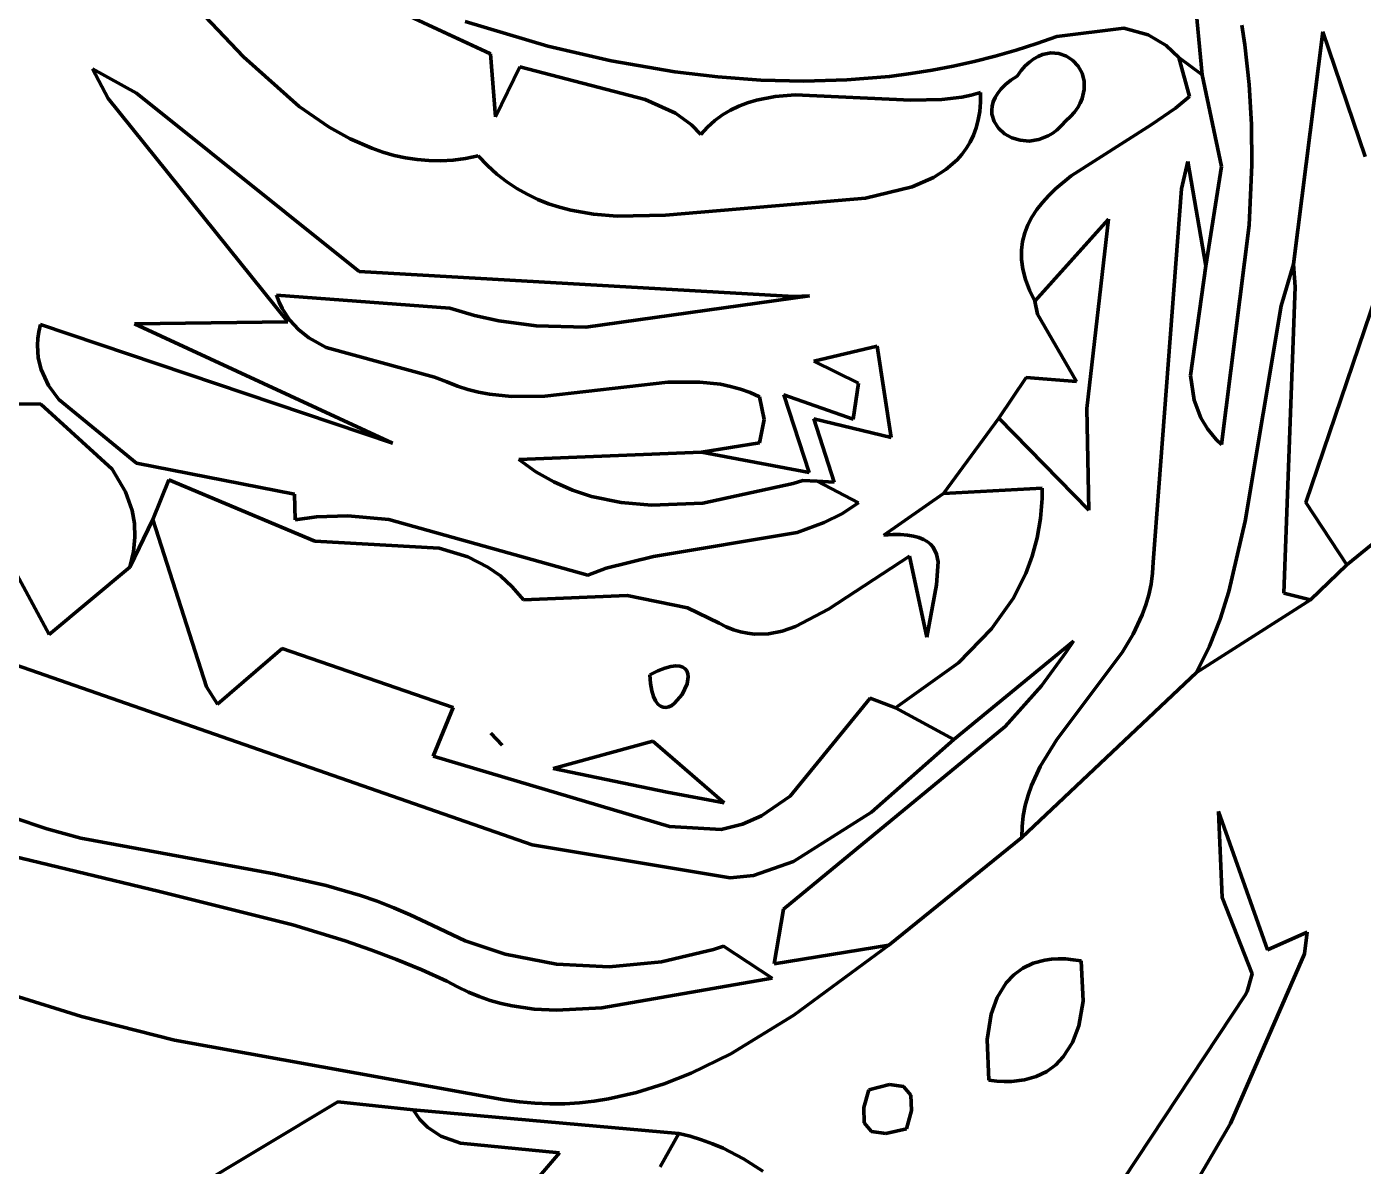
# Model space of a CAD drawing. Header units: millimetres. Extents: x 0 to 8.3, y 0 to 12.4.
# Drawn here: x 4.748 to 5.414, y 6.768 to 7.336 of the extents above; entities that cross this region are included whole.
import ezdxf

# ---------------------------------------------------------------- set-up
doc = ezdxf.new("R2010")
doc.units = ezdxf.units.MM
for name, color, linetype, lineweight in [('color#131313ff', 7, 'CONTINUOUS', 100), ('color#7c7c7cff', 7, 'CONTINUOUS', 100), ('color#c5c5c5ff', 7, 'CONTINUOUS', 100), ('color#ffffffff', 7, 'CONTINUOUS', 100)]:
    doc.layers.add(name, color=color, linetype=linetype, lineweight=lineweight)

msp = doc.modelspace()

# ---------------------------------------------------------------- linework, layer by layer
at = {"layer": 'color#131313ff'}
for p, q in [((4.97895, 7.32278), (4.87769, 7.36997)), ((4.82697, 7.35164), (4.85577, 7.32118)), ((4.96627, 7.33885), (5.00753, 7.32663)), ((5.26146, 7.33144), (5.29492, 7.33556)), ((5.29492, 7.33556), (5.30708, 7.33224)), ((5.24114, 7.32455), (5.25146, 7.32795)), ((5.25146, 7.32795), (5.26146, 7.33144)), ((5.30708, 7.33224), (5.3161, 7.32684)), ((4.85577, 7.32118), (4.8835, 7.29654)), ((4.98139, 7.29135), (4.97895, 7.32278)), ((5.00753, 7.32663), (5.03908, 7.31931)), ((5.22031, 7.31885), (5.23075, 7.32152)), ((5.23075, 7.32152), (5.24114, 7.32455)), ((5.25214, 7.32147), (5.24998, 7.32024)), ((5.2543, 7.32236), (5.25214, 7.32147)), ((5.25853, 7.3232), (5.2543, 7.32236)), ((5.26256, 7.32291), (5.25853, 7.3232)), ((5.26626, 7.32162), (5.26256, 7.32291)), ((5.26949, 7.31946), (5.26626, 7.32162)), ((5.3161, 7.32684), (5.32231, 7.32094)), ((5.32231, 7.32094), (5.32762, 7.30139)), ((4.78043, 7.31523), (4.78832, 7.3005)), ((4.80245, 7.30318), (4.78043, 7.31523)), ((4.99361, 7.31634), (4.98139, 7.29135)), ((5.05619, 7.30005), (4.99361, 7.31634)), ((5.03908, 7.31931), (5.07099, 7.3138)), ((5.18868, 7.31286), (5.19927, 7.31452)), ((5.19927, 7.31452), (5.20981, 7.31652)), ((5.20981, 7.31652), (5.22031, 7.31885)), ((5.24364, 7.31438), (5.24163, 7.31164)), ((5.24571, 7.31671), (5.24364, 7.31438)), ((5.24783, 7.31866), (5.24571, 7.31671)), ((5.24998, 7.32024), (5.24783, 7.31866)), ((5.27213, 7.31657), (5.26949, 7.31946)), ((5.27404, 7.31309), (5.27213, 7.31657)), ((5.07099, 7.3138), (5.09239, 7.31125)), ((5.09239, 7.31125), (5.11384, 7.30968)), ((5.11384, 7.30968), (5.1353, 7.30916)), ((5.1353, 7.30916), (5.15672, 7.30975)), ((5.15672, 7.30975), (5.17806, 7.31151)), ((5.17806, 7.31151), (5.18868, 7.31286)), ((5.23593, 7.30742), (5.23377, 7.30527)), ((5.23854, 7.30955), (5.23593, 7.30742)), ((5.24163, 7.31164), (5.23854, 7.30955)), ((5.27511, 7.30915), (5.27404, 7.31309)), ((5.27519, 7.30488), (5.27511, 7.30915)), ((4.9134, 7.21414), (4.80245, 7.30318)), ((5.12103, 7.30146), (5.11165, 7.29966)), ((5.13088, 7.30228), (5.12103, 7.30146)), ((5.18872, 7.29959), (5.13088, 7.30228)), ((5.21402, 7.30111), (5.20415, 7.2999)), ((5.21879, 7.3021), (5.21402, 7.30111)), ((5.22343, 7.30339), (5.21879, 7.3021)), ((5.2234, 7.29858), (5.22343, 7.30339)), ((5.23072, 7.30095), (5.22979, 7.29881)), ((5.23204, 7.30311), (5.23072, 7.30095)), ((5.23377, 7.30527), (5.23204, 7.30311)), ((5.27417, 7.30043), (5.27519, 7.30488)), ((5.32762, 7.30139), (5.32069, 7.29564)), ((4.78832, 7.3005), (4.87788, 7.18903)), ((4.8835, 7.29654), (4.89849, 7.28618)), ((5.0712, 7.2932), (5.05619, 7.30005)), ((5.09866, 7.29466), (5.09467, 7.29226)), ((5.10283, 7.29667), (5.09866, 7.29466)), ((5.10716, 7.29833), (5.10283, 7.29667)), ((5.11165, 7.29966), (5.10716, 7.29833)), ((5.20415, 7.2999), (5.18872, 7.29959)), ((5.22228, 7.28983), (5.22301, 7.29406)), ((5.22301, 7.29406), (5.2234, 7.29858)), ((5.22922, 7.29671), (5.22901, 7.29466)), ((5.22901, 7.29466), (5.22911, 7.29267)), ((5.22979, 7.29881), (5.22922, 7.29671)), ((5.27027, 7.29369), (5.27191, 7.29592)), ((5.27191, 7.29592), (5.2732, 7.29817)), ((5.2732, 7.29817), (5.27417, 7.30043)), ((5.32069, 7.29564), (5.30853, 7.28733)), ((5.07916, 7.28732), (5.0712, 7.2932)), ((5.09088, 7.28945), (5.08729, 7.2862)), ((5.09467, 7.29226), (5.09088, 7.28945)), ((5.22123, 7.28587), (5.22228, 7.28983)), ((5.22911, 7.29267), (5.2302, 7.28895)), ((5.2302, 7.28895), (5.23233, 7.28566)), ((5.26387, 7.28694), (5.26592, 7.28937)), ((5.26592, 7.28937), (5.26828, 7.2915)), ((5.26828, 7.2915), (5.27027, 7.29369)), ((4.89849, 7.28618), (4.90891, 7.28037)), ((5.08391, 7.28248), (5.07916, 7.28732)), ((5.08729, 7.2862), (5.08391, 7.28248)), ((5.21821, 7.27874), (5.21987, 7.28218)), ((5.21987, 7.28218), (5.22123, 7.28587)), ((5.23233, 7.28566), (5.23532, 7.28293)), ((5.23532, 7.28293), (5.239, 7.28088)), ((5.239, 7.28088), (5.2432, 7.27962)), ((5.25246, 7.27995), (5.25717, 7.28178)), ((5.25717, 7.28178), (5.25948, 7.28316)), ((5.25948, 7.28316), (5.26172, 7.28488)), ((5.26172, 7.28488), (5.26387, 7.28694)), ((5.30853, 7.28733), (5.26855, 7.26183)), ((4.90891, 7.28037), (4.91969, 7.27563)), ((4.91969, 7.27563), (4.92522, 7.27371)), ((5.2141, 7.27259), (5.21629, 7.27555)), ((5.21629, 7.27555), (5.21821, 7.27874)), ((5.2432, 7.27962), (5.24774, 7.27927)), ((5.24774, 7.27927), (5.25246, 7.27995)), ((4.92522, 7.27371), (4.93083, 7.27212)), ((4.93083, 7.27212), (4.93654, 7.27087)), ((4.93654, 7.27087), (4.94235, 7.26999)), ((4.94235, 7.26999), (4.94824, 7.2695)), ((4.94824, 7.2695), (4.95424, 7.26942)), ((4.95424, 7.26942), (4.96033, 7.26976)), ((4.96033, 7.26976), (4.96651, 7.27056)), ((4.96651, 7.27056), (4.9728, 7.27182)), ((4.9728, 7.27182), (4.97739, 7.26704)), ((5.20617, 7.26506), (5.21168, 7.26987)), ((5.21168, 7.26987), (5.2141, 7.27259)), ((4.97739, 7.26704), (4.98214, 7.26276)), ((4.98214, 7.26276), (4.98704, 7.25896)), ((5.18939, 7.25634), (5.19991, 7.26104)), ((5.19991, 7.26104), (5.20617, 7.26506)), ((5.26855, 7.26183), (5.26087, 7.25547)), ((4.98704, 7.25896), (4.99207, 7.25561)), ((4.99207, 7.25561), (4.99722, 7.25268)), ((5.16598, 7.25078), (5.18939, 7.25634)), ((5.26087, 7.25547), (5.25741, 7.25214)), ((4.99722, 7.25268), (5.0025, 7.25016)), ((5.0025, 7.25016), (5.00789, 7.24802)), ((5.00789, 7.24802), (5.01338, 7.24624)), ((5.06619, 7.24223), (5.13876, 7.24842)), ((5.13876, 7.24842), (5.16598, 7.25078)), ((5.25426, 7.24868), (5.25146, 7.24509)), ((5.25741, 7.25214), (5.25426, 7.24868)), ((5.01338, 7.24624), (5.01897, 7.24479)), ((5.01897, 7.24479), (5.0304, 7.24278)), ((5.0304, 7.24278), (5.04212, 7.24182)), ((5.04212, 7.24182), (5.06619, 7.24223)), ((5.24903, 7.24135), (5.24703, 7.23746)), ((5.25146, 7.24509), (5.24903, 7.24135)), ((5.24703, 7.23746), (5.24548, 7.23341)), ((5.24442, 7.22917), (5.24389, 7.22475)), ((5.24548, 7.23341), (5.24442, 7.22917)), ((5.24389, 7.22475), (5.24393, 7.22013)), ((5.13033, 7.20176), (4.9134, 7.21414)), ((5.24393, 7.22013), (5.24458, 7.2153)), ((5.24458, 7.2153), (5.24586, 7.21025)), ((5.24586, 7.21025), (5.24783, 7.20496)), ((4.87352, 7.19888), (4.87219, 7.20235)), ((4.87219, 7.20235), (4.95874, 7.19593)), ((5.02652, 7.18636), (5.13811, 7.20201)), ((5.13811, 7.20201), (5.13033, 7.20176)), ((5.24783, 7.20496), (5.2505, 7.19943)), ((4.87508, 7.19567), (4.87352, 7.19888)), ((4.8788, 7.18998), (4.87508, 7.19567)), ((4.95874, 7.19593), (4.97092, 7.19226)), ((5.2505, 7.19943), (5.2518, 7.19295)), ((4.7545, 7.18777), (4.7537, 7.18417)), ((4.93, 7.12857), (4.7545, 7.18777)), ((4.87788, 7.18903), (4.80144, 7.18813)), ((4.80144, 7.18813), (4.93, 7.12857)), ((4.88326, 7.18519), (4.8788, 7.18998)), ((4.97092, 7.19226), (4.98318, 7.18955)), ((4.98318, 7.18955), (5.00168, 7.18709)), ((5.2518, 7.19295), (5.27126, 7.15933)), ((4.75321, 7.18071), (4.753, 7.17738)), ((4.7537, 7.18417), (4.75321, 7.18071)), ((4.88836, 7.18117), (4.88326, 7.18519)), ((4.897, 7.17637), (4.88836, 7.18117)), ((5.00168, 7.18709), (5.02652, 7.18636)), ((4.753, 7.17738), (4.7534, 7.17112)), ((4.95099, 7.16145), (4.897, 7.17637)), ((5.17186, 7.17699), (5.14023, 7.16945)), ((5.17885, 7.13143), (5.17186, 7.17699)), ((4.7534, 7.17112), (4.75478, 7.16532)), ((5.14023, 7.16945), (5.16255, 7.15843)), ((5.40617, 7.06786), (5.52881, 7.16802)), ((4.75478, 7.16532), (4.75845, 7.15741)), ((4.95721, 7.15916), (4.95099, 7.16145)), ((5.24623, 7.16125), (5.23255, 7.14112)), ((5.27126, 7.15933), (5.24623, 7.16125)), ((4.75845, 7.15741), (4.76369, 7.15028)), ((4.96242, 7.15705), (4.95721, 7.15916)), ((4.9677, 7.15533), (4.96242, 7.15705)), ((4.97304, 7.15399), (4.9677, 7.15533)), ((5.06745, 7.15898), (5.00611, 7.15202)), ((5.08343, 7.15908), (5.06745, 7.15898)), ((5.09372, 7.15794), (5.08343, 7.15908)), ((5.09874, 7.15691), (5.09372, 7.15794)), ((5.10367, 7.15554), (5.09874, 7.15691)), ((5.1085, 7.1538), (5.10367, 7.15554)), ((5.16255, 7.15843), (5.15988, 7.1405)), ((4.75472, 7.148), (4.70554, 7.1486)), ((4.79031, 7.11556), (4.75472, 7.148)), ((4.76369, 7.15028), (4.80242, 7.11867)), ((4.97845, 7.15298), (4.97304, 7.15399)), ((4.9894, 7.15187), (4.97845, 7.15298)), ((5.00611, 7.15202), (4.9894, 7.15187)), ((5.11323, 7.15165), (5.1085, 7.1538)), ((5.11554, 7.14034), (5.11323, 7.15165)), ((5.15988, 7.1405), (5.12523, 7.15275)), ((5.12523, 7.15275), (5.13796, 7.11401)), ((5.15033, 7.10914), (5.14032, 7.14072)), ((5.14032, 7.14072), (5.17885, 7.13143)), ((5.23255, 7.14112), (5.20498, 7.10352)), ((5.11313, 7.12881), (5.11554, 7.14034)), ((5.08414, 7.12413), (5.11313, 7.12881)), ((5.13796, 7.11401), (5.08414, 7.12413)), ((4.79695, 7.10429), (4.79031, 7.11556)), ((4.80242, 7.11867), (4.88121, 7.10319)), ((4.81847, 7.11035), (4.81057, 7.09051)), ((4.89136, 7.07977), (4.81847, 7.11035)), ((5.16261, 7.09881), (5.14191, 7.10955)), ((5.14191, 7.10955), (5.15033, 7.10914)), ((4.80016, 7.09507), (4.79695, 7.10429)), ((4.88121, 7.10319), (4.88147, 7.09041)), ((5.20498, 7.10352), (5.17526, 7.08268)), ((4.80131, 7.08852), (4.80016, 7.09507)), ((5.15418, 7.09338), (5.16261, 7.09881)), ((4.81057, 7.09051), (4.79908, 7.06671)), ((4.80156, 7.08163), (4.80131, 7.08852)), ((4.88147, 7.09041), (4.8921, 7.09182)), ((4.8921, 7.09182), (4.90777, 7.09236)), ((4.90777, 7.09236), (4.92826, 7.09058)), ((4.92826, 7.09058), (5.02746, 7.06269)), ((5.13194, 7.08395), (5.14547, 7.08897)), ((5.14547, 7.08897), (5.15418, 7.09338)), ((4.80085, 7.07436), (4.80156, 7.08163)), ((5.06025, 7.07201), (5.13194, 7.08395)), ((5.17526, 7.08268), (5.1796, 7.08296)), ((5.1796, 7.08296), (5.18349, 7.08297)), ((5.18349, 7.08297), (5.18694, 7.08273)), ((5.18694, 7.08273), (5.18997, 7.08225)), ((5.18997, 7.08225), (5.19262, 7.08154)), ((5.19262, 7.08154), (5.19489, 7.08061)), ((4.79908, 7.06671), (4.80085, 7.07436)), ((4.95333, 7.07619), (4.89136, 7.07977)), ((4.96759, 7.07188), (4.95333, 7.07619)), ((5.19489, 7.08061), (5.19682, 7.07949)), ((5.19682, 7.07949), (5.19842, 7.07818)), ((5.19842, 7.07818), (5.19972, 7.0767)), ((5.19972, 7.0767), (5.2015, 7.07328)), ((4.97761, 7.06679), (4.96759, 7.07188)), ((5.03663, 7.06618), (5.06025, 7.07201)), ((5.18803, 7.07223), (5.14759, 7.04577)), ((5.19664, 7.03176), (5.18803, 7.07223)), ((5.2015, 7.07328), (5.20234, 7.06933)), ((5.20234, 7.06933), (5.20151, 7.05785)), ((5.38803, 7.05042), (5.40617, 7.06786)), ((4.9839, 7.06233), (4.97761, 7.06679)), ((4.98984, 7.0569), (4.9839, 7.06233)), ((5.02746, 7.06269), (5.03663, 7.06618)), ((4.99538, 7.05041), (4.98984, 7.0569)), ((5.20151, 7.05785), (5.19664, 7.03176)), ((5.04711, 7.05267), (4.99538, 7.05041)), ((5.07717, 7.04651), (5.04711, 7.05267)), ((5.33122, 7.01412), (5.38803, 7.05042)), ((5.09301, 7.03888), (5.07717, 7.04651)), ((5.14759, 7.04577), (5.13118, 7.03711)), ((5.09661, 7.03702), (5.09301, 7.03888)), ((5.10018, 7.03555), (5.09661, 7.03702)), ((5.10372, 7.03447), (5.10018, 7.03555)), ((5.10724, 7.03375), (5.10372, 7.03447)), ((5.12446, 7.03486), (5.11764, 7.03356)), ((5.13118, 7.03711), (5.12446, 7.03486)), ((5.11073, 7.03338), (5.10724, 7.03375)), ((5.11764, 7.03356), (5.11073, 7.03338)), ((5.24396, 6.93191), (5.33122, 7.01412)), ((5.01022, 6.96637), (5.05996, 6.98002)), ((5.05996, 6.98002), (5.09558, 6.94922)), ((5.06712, 6.95455), (5.01022, 6.96637)), ((5.09558, 6.94922), (5.06712, 6.95455)), ((4.74091, 6.94184), (4.7576, 6.93618)), ((5.36663, 6.87591), (5.34209, 6.94485)), ((5.34209, 6.94485), (5.34402, 6.90195)), ((4.7576, 6.93618), (4.77464, 6.93155)), ((4.81383, 6.90503), (4.72068, 6.92744)), ((4.77464, 6.93155), (4.87103, 6.91379)), ((5.17768, 6.87823), (5.24396, 6.93191)), ((4.87103, 6.91379), (4.89704, 6.90791)), ((4.89704, 6.90791), (4.91407, 6.90296)), ((4.88031, 6.88842), (4.81383, 6.90503)), ((4.91407, 6.90296), (4.92246, 6.90009)), ((5.34402, 6.90195), (5.35893, 6.86394)), ((4.92246, 6.90009), (4.93076, 6.89691)), ((4.93076, 6.89691), (4.93895, 6.89339)), ((4.90643, 6.8804), (4.88031, 6.88842)), ((4.93895, 6.89339), (4.94702, 6.88951)), ((4.94702, 6.88951), (4.96627, 6.88036)), ((5.38638, 6.88463), (5.36663, 6.87591)), ((5.38509, 6.87387), (5.38638, 6.88463)), ((4.91932, 6.87594), (4.90643, 6.8804)), ((4.9321, 6.87114), (4.91932, 6.87594)), ((4.96627, 6.88036), (4.98624, 6.87366)), ((5.06427, 6.86998), (5.09014, 6.87613)), ((5.09014, 6.87613), (5.09524, 6.87779)), ((5.09524, 6.87779), (5.11947, 6.86175)), ((5.13029, 6.84331), (5.17768, 6.87823)), ((4.94473, 6.86595), (4.9321, 6.87114)), ((4.98624, 6.87366), (5.01194, 6.8687)), ((5.01194, 6.8687), (5.03808, 6.86749)), ((5.03808, 6.86749), (5.06427, 6.86998)), ((5.24961, 6.86919), (5.24444, 6.8667)), ((5.25551, 6.87079), (5.24961, 6.86919)), ((5.25874, 6.87123), (5.25551, 6.87079)), ((5.26217, 6.87142), (5.25874, 6.87123)), ((5.26579, 6.87134), (5.26217, 6.87142)), ((5.26961, 6.87098), (5.26579, 6.87134)), ((5.27363, 6.87034), (5.26961, 6.87098)), ((5.27456, 6.85026), (5.27363, 6.87034)), ((5.34805, 6.78935), (5.38509, 6.87387)), ((4.95721, 6.86034), (4.94473, 6.86595)), ((5.11947, 6.86175), (5.03448, 6.847)), ((5.23997, 6.8634), (5.23619, 6.85938)), ((5.24444, 6.8667), (5.23997, 6.8634)), ((5.35893, 6.86394), (5.35636, 6.85508)), ((4.96255, 6.85736), (4.95721, 6.86034)), ((4.96793, 6.85477), (4.96255, 6.85736)), ((4.97334, 6.85255), (4.96793, 6.85477)), ((5.23619, 6.85938), (5.23175, 6.85216)), ((5.35636, 6.85508), (5.35542, 6.85331)), ((4.74091, 6.85327), (4.77498, 6.84258)), ((4.97878, 6.85068), (4.97334, 6.85255)), ((4.98425, 6.84914), (4.97878, 6.85068)), ((4.98974, 6.84791), (4.98425, 6.84914)), ((5.00081, 6.84631), (4.98974, 6.84791)), ((5.23175, 6.85216), (5.22871, 6.84377)), ((5.35542, 6.85331), (5.26018, 6.70939)), ((5.27241, 6.83795), (5.27456, 6.85026)), ((4.77498, 6.84258), (4.82126, 6.83085)), ((5.01197, 6.84572), (5.00081, 6.84631)), ((5.03448, 6.847), (5.01197, 6.84572)), ((5.09881, 6.82403), (5.13029, 6.84331)), ((5.22871, 6.84377), (5.22669, 6.83124)), ((5.26926, 6.82971), (5.27241, 6.83795)), ((4.82126, 6.83085), (4.98582, 6.8011)), ((5.22669, 6.83124), (5.22762, 6.81092)), ((5.26472, 6.82259), (5.26926, 6.82971)), ((5.07913, 6.81441), (5.09881, 6.82403)), ((5.2609, 6.8186), (5.26472, 6.82259)), ((5.06565, 6.80908), (5.07913, 6.81441)), ((5.25125, 6.81275), (5.25641, 6.81529)), ((5.25641, 6.81529), (5.2609, 6.8186)), ((5.05187, 6.80475), (5.06565, 6.80908)), ((5.17804, 6.80865), (5.16765, 6.80608)), ((5.18504, 6.80778), (5.17804, 6.80865)), ((5.18867, 6.80348), (5.18504, 6.80778)), ((5.22762, 6.81092), (5.23155, 6.81044)), ((5.23155, 6.81044), (5.23528, 6.81021)), ((5.23528, 6.81021), (5.23884, 6.81025)), ((5.23884, 6.81025), (5.2454, 6.81104)), ((5.2454, 6.81104), (5.25125, 6.81275)), ((4.98582, 6.8011), (4.99351, 6.80002)), ((5.03062, 6.80041), (5.03778, 6.80155)), ((5.03778, 6.80155), (5.05187, 6.80475)), ((5.16765, 6.80608), (5.16522, 6.79718)), ((5.18893, 6.79575), (5.18867, 6.80348)), ((4.90284, 6.80004), (4.82696, 6.75448)), ((4.94044, 6.79608), (4.90284, 6.80004)), ((5.07286, 6.7843), (4.94044, 6.79608)), ((4.99351, 6.80002), (5.00111, 6.79934)), ((5.00111, 6.79934), (5.00861, 6.79906)), ((5.00861, 6.79906), (5.01603, 6.79915)), ((5.01603, 6.79915), (5.02337, 6.79961)), ((5.02337, 6.79961), (5.03062, 6.80041)), ((5.16522, 6.79718), (5.16544, 6.78955)), ((5.18656, 6.78667), (5.18893, 6.79575)), ((5.16544, 6.78955), (5.16906, 6.78526)), ((5.30027, 6.70776), (5.34805, 6.78935)), ((5.07865, 6.78291), (5.07286, 6.7843)), ((5.08426, 6.78121), (5.07865, 6.78291)), ((5.08971, 6.77921), (5.08426, 6.78121)), ((5.16906, 6.78526), (5.17611, 6.7843)), ((5.17611, 6.7843), (5.18656, 6.78667)), ((5.09501, 6.77694), (5.08971, 6.77921)), ((5.10518, 6.77164), (5.09501, 6.77694)), ((5.11486, 6.76545), (5.10518, 6.77164))]:
    msp.add_line(p, q, dxfattribs=at)
at = {"layer": 'color#7c7c7cff'}
for p, q in [((5.32231, 7.32094), (5.33392, 7.31225)), ((5.32762, 7.30139), (5.32231, 7.32094)), ((5.33392, 7.31225), (5.34357, 7.26652)), ((5.32069, 7.29564), (5.32762, 7.30139)), ((5.30853, 7.28733), (5.32069, 7.29564)), ((5.26855, 7.26183), (5.30853, 7.28733)), ((5.32677, 7.269), (5.32362, 7.25543)), ((5.33587, 7.21705), (5.32677, 7.269)), ((5.26087, 7.25547), (5.26855, 7.26183)), ((5.34357, 7.26652), (5.33587, 7.21705)), ((5.25741, 7.25214), (5.26087, 7.25547)), ((5.32362, 7.25543), (5.30958, 7.06929)), ((5.25146, 7.24509), (5.25426, 7.24868)), ((5.25426, 7.24868), (5.25741, 7.25214)), ((5.24703, 7.23746), (5.24903, 7.24135)), ((5.24903, 7.24135), (5.25146, 7.24509)), ((5.24548, 7.23341), (5.24703, 7.23746)), ((5.28727, 7.24021), (5.2505, 7.19943)), ((5.27651, 7.14594), (5.28727, 7.24021)), ((5.24389, 7.22475), (5.24442, 7.22917)), ((5.24442, 7.22917), (5.24548, 7.23341)), ((5.24393, 7.22013), (5.24389, 7.22475)), ((5.24458, 7.2153), (5.24393, 7.22013)), ((5.24586, 7.21025), (5.24458, 7.2153)), ((5.37345, 7.19703), (5.37959, 7.21792)), ((5.37959, 7.21792), (5.38037, 7.20657)), ((5.24783, 7.20496), (5.24586, 7.21025)), ((5.2505, 7.19943), (5.24783, 7.20496)), ((5.38037, 7.20657), (5.37473, 7.05369)), ((5.35543, 7.08975), (5.37345, 7.19703)), ((5.20498, 7.10352), (5.23255, 7.14112)), ((5.23255, 7.14112), (5.27751, 7.09517)), ((5.27751, 7.09517), (5.27651, 7.14594)), ((5.25409, 7.10613), (5.20498, 7.10352)), ((5.25337, 7.09099), (5.25409, 7.10098)), ((5.25409, 7.10098), (5.25409, 7.10613)), ((5.25174, 7.08142), (5.25337, 7.09099)), ((5.34735, 7.05462), (5.35543, 7.08975)), ((5.24925, 7.07226), (5.25174, 7.08142)), ((5.24596, 7.06351), (5.24925, 7.07226)), ((5.30958, 7.06929), (5.30928, 7.06369)), ((5.23963, 7.05112), (5.24596, 7.06351)), ((5.30928, 7.06369), (5.30855, 7.05826)), ((5.30855, 7.05826), (5.30743, 7.053)), ((5.34292, 7.04087), (5.34735, 7.05462)), ((5.22891, 7.03594), (5.23963, 7.05112)), ((5.30593, 7.0479), (5.30411, 7.04293)), ((5.30743, 7.053), (5.30593, 7.0479)), ((5.38803, 7.05042), (5.33122, 7.01412)), ((5.37473, 7.05369), (5.38803, 7.05042)), ((5.30411, 7.04293), (5.29958, 7.03336)), ((5.33759, 7.02736), (5.34292, 7.04087)), ((5.21244, 7.01905), (5.22891, 7.03594)), ((5.26983, 7.02988), (5.21015, 6.98078)), ((5.26603, 7.02412), (5.26983, 7.02988)), ((5.29958, 7.03336), (5.29411, 7.0242)), ((5.33122, 7.01412), (5.33759, 7.02736)), ((5.25378, 7.00762), (5.26603, 7.02412)), ((5.29411, 7.0242), (5.26155, 6.9808)), ((5.18105, 6.99657), (5.21244, 7.01905)), ((5.23575, 6.98721), (5.25378, 7.00762)), ((5.21015, 6.98078), (5.18105, 6.99657)), ((4.97914, 6.98402), (4.98478, 6.97803)), ((4.98478, 6.97803), (4.97914, 6.98402)), ((5.12508, 6.89617), (5.23575, 6.98721)), ((5.26155, 6.9808), (5.25323, 6.9673)), ((5.25323, 6.9673), (5.24887, 6.95785)), ((5.24887, 6.95785), (5.24713, 6.95295)), ((5.24575, 6.94792), (5.24473, 6.94275)), ((5.24713, 6.95295), (5.24575, 6.94792)), ((5.24473, 6.94275), (5.24412, 6.93741)), ((5.24412, 6.93741), (5.24396, 6.93191)), ((5.24396, 6.93191), (5.17768, 6.87823)), ((5.12049, 6.86889), (5.12508, 6.89617)), ((5.17768, 6.87823), (5.12049, 6.86889))]:
    msp.add_line(p, q, dxfattribs=at)
at = {"layer": 'color#c5c5c5ff'}
for p, q in [((5.33392, 7.31225), (5.32721, 7.38596)), ((5.35374, 7.33697), (5.35528, 7.32718)), ((5.37959, 7.21792), (5.39424, 7.33366)), ((5.39424, 7.33366), (5.41537, 7.2716)), ((5.35528, 7.32718), (5.35746, 7.30743)), ((5.34357, 7.26652), (5.33392, 7.31225)), ((5.35746, 7.30743), (5.35855, 7.2875)), ((5.35855, 7.2875), (5.35868, 7.26745)), ((5.35868, 7.26745), (5.35735, 7.23725)), ((5.33587, 7.21705), (5.34357, 7.26652)), ((5.35735, 7.23725), (5.3436, 7.1279)), ((5.42957, 7.2281), (5.38563, 7.09896)), ((5.32814, 7.16238), (5.33587, 7.21705)), ((5.38037, 7.20657), (5.37959, 7.21792)), ((5.37473, 7.05369), (5.38037, 7.20657)), ((5.14023, 7.16945), (5.17186, 7.17699)), ((5.17186, 7.17699), (5.17885, 7.13143)), ((5.16255, 7.15843), (5.14023, 7.16945)), ((5.32994, 7.15005), (5.32814, 7.16238)), ((5.15988, 7.1405), (5.16255, 7.15843)), ((5.13796, 7.11401), (5.12523, 7.15275)), ((5.12523, 7.15275), (5.15988, 7.1405)), ((5.33326, 7.14128), (5.32994, 7.15005)), ((5.17885, 7.13143), (5.14032, 7.14072)), ((5.14032, 7.14072), (5.15033, 7.10914)), ((5.33661, 7.13573), (5.33326, 7.14128)), ((5.34099, 7.13044), (5.33661, 7.13573)), ((5.3436, 7.1279), (5.34099, 7.13044)), ((4.99308, 7.12048), (5.08414, 7.12413)), ((5.08414, 7.12413), (5.13796, 7.11401)), ((5.00161, 7.11433), (4.99308, 7.12048)), ((5.01053, 7.10925), (5.00161, 7.11433)), ((5.01979, 7.10517), (5.01053, 7.10925)), ((5.12992, 7.10842), (5.08482, 7.09869)), ((5.1347, 7.10992), (5.12992, 7.10842)), ((5.14191, 7.10955), (5.1347, 7.10992)), ((5.15033, 7.10914), (5.14191, 7.10955)), ((5.02933, 7.10203), (5.01979, 7.10517)), ((5.04409, 7.09893), (5.02933, 7.10203)), ((4.7227, 7.10001), (4.75885, 7.03317)), ((5.05922, 7.09759), (5.04409, 7.09893)), ((5.08482, 7.09869), (5.05922, 7.09759)), ((5.38563, 7.09896), (5.40617, 7.06786)), ((4.79908, 7.06671), (4.81057, 7.09051)), ((4.81057, 7.09051), (4.83727, 7.00706)), ((5.40617, 7.06786), (5.38803, 7.05042)), ((4.75885, 7.03317), (4.79908, 7.06671)), ((5.38803, 7.05042), (5.37473, 7.05369)), ((4.99978, 6.9282), (4.72183, 7.02497)), ((4.84271, 6.99834), (4.87501, 7.02619)), ((4.87501, 7.02619), (4.96026, 6.99673)), ((5.0584, 7.013), (5.06243, 7.01496)), ((5.06243, 7.01496), (5.0659, 7.01632)), ((5.0659, 7.01632), (5.06887, 7.01715)), ((5.06887, 7.01715), (5.07134, 7.01749)), ((5.07134, 7.01749), (5.07335, 7.01739)), ((5.07335, 7.01739), (5.07494, 7.0169)), ((5.07494, 7.0169), (5.07612, 7.01607)), ((5.07612, 7.01607), (5.07693, 7.01495)), ((5.07693, 7.01495), (5.07739, 7.01359)), ((5.05881, 7.00867), (5.0584, 7.013)), ((5.05945, 7.00509), (5.05881, 7.00867)), ((5.077, 7.00858), (5.07453, 7.00321)), ((5.07754, 7.01205), (5.077, 7.00858)), ((5.07739, 7.01359), (5.07754, 7.01205)), ((4.83727, 7.00706), (4.84271, 6.99834)), ((5.06029, 7.00223), (5.05945, 7.00509)), ((5.06131, 7.00002), (5.06029, 7.00223)), ((5.07453, 7.00321), (5.07077, 6.99883)), ((5.12844, 6.95247), (5.16831, 7.00144)), ((5.16831, 7.00144), (5.18105, 6.99657)), ((4.96026, 6.99673), (4.95033, 6.97246)), ((5.06246, 6.99842), (5.06131, 7.00002)), ((5.06373, 6.99738), (5.06246, 6.99842)), ((5.06508, 6.99685), (5.06373, 6.99738)), ((5.06649, 6.99678), (5.06508, 6.99685)), ((5.06793, 6.99712), (5.06649, 6.99678)), ((5.06937, 6.99782), (5.06793, 6.99712)), ((5.07077, 6.99883), (5.06937, 6.99782)), ((5.18105, 6.99657), (5.21015, 6.98078)), ((5.21015, 6.98078), (5.16906, 6.9445)), ((4.95033, 6.97246), (5.06832, 6.93734)), ((5.11423, 6.94275), (5.12844, 6.95247)), ((5.1046, 6.93859), (5.11423, 6.94275)), ((5.16906, 6.9445), (5.13008, 6.92)), ((5.06832, 6.93734), (5.09401, 6.93596)), ((5.09401, 6.93596), (5.1046, 6.93859)), ((5.09858, 6.91172), (4.99978, 6.9282)), ((5.13008, 6.92), (5.11017, 6.91301)), ((5.11017, 6.91301), (5.09858, 6.91172)), ((5.16765, 6.80608), (5.17804, 6.80865)), ((5.17804, 6.80865), (5.18504, 6.80778)), ((5.18504, 6.80778), (5.18867, 6.80348)), ((5.16522, 6.79718), (5.16765, 6.80608)), ((5.18867, 6.80348), (5.18893, 6.79575)), ((4.94044, 6.79608), (5.07286, 6.7843)), ((4.94379, 6.79127), (4.94044, 6.79608)), ((5.16544, 6.78955), (5.16522, 6.79718)), ((5.18893, 6.79575), (5.18656, 6.78667)), ((4.94762, 6.78738), (4.94379, 6.79127)), ((4.95415, 6.78302), (4.94762, 6.78738)), ((5.16906, 6.78526), (5.16544, 6.78955)), ((4.96402, 6.77946), (4.95415, 6.78302)), ((5.07286, 6.7843), (5.06366, 6.76766)), ((5.17611, 6.7843), (5.16906, 6.78526)), ((5.18656, 6.78667), (5.17611, 6.7843)), ((4.88024, 6.61952), (5.01339, 6.77471)), ((5.01339, 6.77471), (4.96402, 6.77946))]:
    msp.add_line(p, q, dxfattribs=at)
at = {"layer": 'color#ffffffff'}
for p, q in [((5.32721, 7.38596), (5.33392, 7.31225)), ((4.87769, 7.36997), (4.97895, 7.32278)), ((4.85577, 7.32118), (4.82697, 7.35164)), ((5.00753, 7.32663), (4.96627, 7.33885)), ((5.29492, 7.33556), (5.26146, 7.33144)), ((5.30708, 7.33224), (5.29492, 7.33556)), ((5.35528, 7.32718), (5.35374, 7.33697)), ((5.25146, 7.32795), (5.24114, 7.32455)), ((5.26146, 7.33144), (5.25146, 7.32795)), ((5.3161, 7.32684), (5.30708, 7.33224)), ((5.39424, 7.33366), (5.37959, 7.21792)), ((5.41537, 7.2716), (5.39424, 7.33366)), ((4.8835, 7.29654), (4.85577, 7.32118)), ((4.97895, 7.32278), (4.98139, 7.29135)), ((5.03908, 7.31931), (5.00753, 7.32663)), ((5.23075, 7.32152), (5.22031, 7.31885)), ((5.24114, 7.32455), (5.23075, 7.32152)), ((5.24998, 7.32024), (5.25214, 7.32147)), ((5.25214, 7.32147), (5.2543, 7.32236)), ((5.2543, 7.32236), (5.25853, 7.3232)), ((5.25853, 7.3232), (5.26256, 7.32291)), ((5.26256, 7.32291), (5.26626, 7.32162)), ((5.26626, 7.32162), (5.26949, 7.31946)), ((5.32231, 7.32094), (5.3161, 7.32684)), ((5.33392, 7.31225), (5.32231, 7.32094)), ((5.35746, 7.30743), (5.35528, 7.32718)), ((4.78043, 7.31523), (4.80245, 7.30318)), ((4.78832, 7.3005), (4.78043, 7.31523)), ((4.98139, 7.29135), (4.99361, 7.31634)), ((4.99361, 7.31634), (5.05619, 7.30005)), ((5.07099, 7.3138), (5.03908, 7.31931)), ((5.19927, 7.31452), (5.18868, 7.31286)), ((5.20981, 7.31652), (5.19927, 7.31452)), ((5.22031, 7.31885), (5.20981, 7.31652)), ((5.24163, 7.31164), (5.24364, 7.31438)), ((5.24364, 7.31438), (5.24571, 7.31671)), ((5.24571, 7.31671), (5.24783, 7.31866)), ((5.24783, 7.31866), (5.24998, 7.32024)), ((5.26949, 7.31946), (5.27213, 7.31657)), ((5.27213, 7.31657), (5.27404, 7.31309)), ((5.09239, 7.31125), (5.07099, 7.3138)), ((5.11384, 7.30968), (5.09239, 7.31125)), ((5.1353, 7.30916), (5.11384, 7.30968)), ((5.15672, 7.30975), (5.1353, 7.30916)), ((5.17806, 7.31151), (5.15672, 7.30975)), ((5.18868, 7.31286), (5.17806, 7.31151)), ((5.23377, 7.30527), (5.23593, 7.30742)), ((5.23593, 7.30742), (5.23854, 7.30955)), ((5.23854, 7.30955), (5.24163, 7.31164)), ((5.27404, 7.31309), (5.27511, 7.30915)), ((5.27511, 7.30915), (5.27519, 7.30488)), ((5.35855, 7.2875), (5.35746, 7.30743)), ((4.80245, 7.30318), (4.9134, 7.21414)), ((5.11165, 7.29966), (5.12103, 7.30146)), ((5.12103, 7.30146), (5.13088, 7.30228)), ((5.13088, 7.30228), (5.18872, 7.29959)), ((5.20415, 7.2999), (5.21402, 7.30111)), ((5.21402, 7.30111), (5.21879, 7.3021)), ((5.21879, 7.3021), (5.22343, 7.30339)), ((5.22343, 7.30339), (5.2234, 7.29858)), ((5.22979, 7.29881), (5.23072, 7.30095)), ((5.23072, 7.30095), (5.23204, 7.30311)), ((5.23204, 7.30311), (5.23377, 7.30527)), ((5.27519, 7.30488), (5.27417, 7.30043)), ((4.87788, 7.18903), (4.78832, 7.3005)), ((4.89849, 7.28618), (4.8835, 7.29654)), ((5.05619, 7.30005), (5.0712, 7.2932)), ((5.09467, 7.29226), (5.09866, 7.29466)), ((5.09866, 7.29466), (5.10283, 7.29667)), ((5.10283, 7.29667), (5.10716, 7.29833)), ((5.10716, 7.29833), (5.11165, 7.29966)), ((5.18872, 7.29959), (5.20415, 7.2999)), ((5.22301, 7.29406), (5.22228, 7.28983)), ((5.2234, 7.29858), (5.22301, 7.29406)), ((5.22901, 7.29466), (5.22922, 7.29671)), ((5.22911, 7.29267), (5.22901, 7.29466)), ((5.22922, 7.29671), (5.22979, 7.29881)), ((5.27191, 7.29592), (5.27027, 7.29369)), ((5.2732, 7.29817), (5.27191, 7.29592)), ((5.27417, 7.30043), (5.2732, 7.29817)), ((5.0712, 7.2932), (5.07916, 7.28732)), ((5.08729, 7.2862), (5.09088, 7.28945)), ((5.09088, 7.28945), (5.09467, 7.29226)), ((5.22228, 7.28983), (5.22123, 7.28587)), ((5.2302, 7.28895), (5.22911, 7.29267)), ((5.23233, 7.28566), (5.2302, 7.28895)), ((5.26592, 7.28937), (5.26387, 7.28694)), ((5.26828, 7.2915), (5.26592, 7.28937)), ((5.27027, 7.29369), (5.26828, 7.2915)), ((5.35868, 7.26745), (5.35855, 7.2875)), ((4.90891, 7.28037), (4.89849, 7.28618)), ((5.07916, 7.28732), (5.08391, 7.28248)), ((5.08391, 7.28248), (5.08729, 7.2862)), ((5.21987, 7.28218), (5.21821, 7.27874)), ((5.22123, 7.28587), (5.21987, 7.28218)), ((5.23532, 7.28293), (5.23233, 7.28566)), ((5.239, 7.28088), (5.23532, 7.28293)), ((5.2432, 7.27962), (5.239, 7.28088)), ((5.25717, 7.28178), (5.25246, 7.27995)), ((5.25948, 7.28316), (5.25717, 7.28178)), ((5.26172, 7.28488), (5.25948, 7.28316)), ((5.26387, 7.28694), (5.26172, 7.28488)), ((4.91969, 7.27563), (4.90891, 7.28037)), ((4.92522, 7.27371), (4.91969, 7.27563)), ((5.21629, 7.27555), (5.2141, 7.27259)), ((5.21821, 7.27874), (5.21629, 7.27555)), ((5.24774, 7.27927), (5.2432, 7.27962)), ((5.25246, 7.27995), (5.24774, 7.27927)), ((4.93083, 7.27212), (4.92522, 7.27371)), ((4.93654, 7.27087), (4.93083, 7.27212)), ((4.94235, 7.26999), (4.93654, 7.27087)), ((4.94824, 7.2695), (4.94235, 7.26999)), ((4.95424, 7.26942), (4.94824, 7.2695)), ((4.96033, 7.26976), (4.95424, 7.26942)), ((4.96651, 7.27056), (4.96033, 7.26976)), ((4.9728, 7.27182), (4.96651, 7.27056)), ((4.97739, 7.26704), (4.9728, 7.27182)), ((5.21168, 7.26987), (5.20617, 7.26506)), ((5.2141, 7.27259), (5.21168, 7.26987)), ((5.32362, 7.25543), (5.32677, 7.269)), ((5.32677, 7.269), (5.33587, 7.21705)), ((5.35735, 7.23725), (5.35868, 7.26745)), ((4.98214, 7.26276), (4.97739, 7.26704)), ((4.98704, 7.25896), (4.98214, 7.26276)), ((5.19991, 7.26104), (5.18939, 7.25634)), ((5.20617, 7.26506), (5.19991, 7.26104)), ((4.99207, 7.25561), (4.98704, 7.25896)), ((4.99722, 7.25268), (4.99207, 7.25561)), ((5.18939, 7.25634), (5.16598, 7.25078)), ((5.30958, 7.06929), (5.32362, 7.25543)), ((5.0025, 7.25016), (4.99722, 7.25268)), ((5.00789, 7.24802), (5.0025, 7.25016)), ((5.01338, 7.24624), (5.00789, 7.24802)), ((5.13876, 7.24842), (5.06619, 7.24223)), ((5.16598, 7.25078), (5.13876, 7.24842)), ((5.01897, 7.24479), (5.01338, 7.24624)), ((5.0304, 7.24278), (5.01897, 7.24479)), ((5.04212, 7.24182), (5.0304, 7.24278)), ((5.06619, 7.24223), (5.04212, 7.24182)), ((5.2505, 7.19943), (5.28727, 7.24021)), ((5.28727, 7.24021), (5.27651, 7.14594)), ((5.3436, 7.1279), (5.35735, 7.23725)), ((5.38563, 7.09896), (5.42957, 7.2281)), ((4.9134, 7.21414), (5.13033, 7.20176)), ((5.33587, 7.21705), (5.32814, 7.16238)), ((5.37959, 7.21792), (5.37345, 7.19703)), ((4.95874, 7.19593), (4.87219, 7.20235)), ((4.87219, 7.20235), (4.87352, 7.19888)), ((5.13811, 7.20201), (5.02652, 7.18636)), ((5.13033, 7.20176), (5.13811, 7.20201)), ((4.87352, 7.19888), (4.87508, 7.19567)), ((4.87508, 7.19567), (4.8788, 7.18998)), ((4.97092, 7.19226), (4.95874, 7.19593)), ((5.2518, 7.19295), (5.2505, 7.19943)), ((5.37345, 7.19703), (5.35543, 7.08975)), ((4.7537, 7.18417), (4.7545, 7.18777)), ((4.7545, 7.18777), (4.93, 7.12857)), ((4.80144, 7.18813), (4.87788, 7.18903)), ((4.93, 7.12857), (4.80144, 7.18813)), ((4.8788, 7.18998), (4.88326, 7.18519)), ((4.98318, 7.18955), (4.97092, 7.19226)), ((5.00168, 7.18709), (4.98318, 7.18955)), ((5.27126, 7.15933), (5.2518, 7.19295)), ((4.753, 7.17738), (4.75321, 7.18071)), ((4.75321, 7.18071), (4.7537, 7.18417)), ((4.88326, 7.18519), (4.88836, 7.18117)), ((4.88836, 7.18117), (4.897, 7.17637)), ((5.02652, 7.18636), (5.00168, 7.18709)), ((4.7534, 7.17112), (4.753, 7.17738)), ((4.897, 7.17637), (4.95099, 7.16145)), ((4.75478, 7.16532), (4.7534, 7.17112)), ((5.52881, 7.16802), (5.40617, 7.06786)), ((4.75845, 7.15741), (4.75478, 7.16532)), ((4.95099, 7.16145), (4.95721, 7.15916)), ((5.23255, 7.14112), (5.24623, 7.16125)), ((5.24623, 7.16125), (5.27126, 7.15933)), ((5.32814, 7.16238), (5.32994, 7.15005)), ((4.76369, 7.15028), (4.75845, 7.15741)), ((4.95721, 7.15916), (4.96242, 7.15705)), ((4.96242, 7.15705), (4.9677, 7.15533)), ((4.9677, 7.15533), (4.97304, 7.15399)), ((5.00611, 7.15202), (5.06745, 7.15898)), ((5.06745, 7.15898), (5.08343, 7.15908)), ((5.08343, 7.15908), (5.09372, 7.15794)), ((5.09372, 7.15794), (5.09874, 7.15691)), ((5.09874, 7.15691), (5.10367, 7.15554)), ((5.10367, 7.15554), (5.1085, 7.1538)), ((4.70554, 7.1486), (4.75472, 7.148)), ((4.75472, 7.148), (4.79031, 7.11556)), ((4.80242, 7.11867), (4.76369, 7.15028)), ((4.97304, 7.15399), (4.97845, 7.15298)), ((4.97845, 7.15298), (4.9894, 7.15187)), ((4.9894, 7.15187), (5.00611, 7.15202)), ((5.1085, 7.1538), (5.11323, 7.15165)), ((5.11323, 7.15165), (5.11554, 7.14034)), ((5.32994, 7.15005), (5.33326, 7.14128)), ((5.27751, 7.09517), (5.23255, 7.14112)), ((5.27651, 7.14594), (5.27751, 7.09517)), ((5.33326, 7.14128), (5.33661, 7.13573)), ((5.11554, 7.14034), (5.11313, 7.12881)), ((5.33661, 7.13573), (5.34099, 7.13044)), ((5.11313, 7.12881), (5.08414, 7.12413)), ((5.34099, 7.13044), (5.3436, 7.1279)), ((5.08414, 7.12413), (4.99308, 7.12048)), ((4.79031, 7.11556), (4.79695, 7.10429)), ((4.88121, 7.10319), (4.80242, 7.11867)), ((4.99308, 7.12048), (5.00161, 7.11433)), ((5.00161, 7.11433), (5.01053, 7.10925)), ((4.81057, 7.09051), (4.81847, 7.11035)), ((4.81847, 7.11035), (4.89136, 7.07977)), ((5.01053, 7.10925), (5.01979, 7.10517)), ((5.08482, 7.09869), (5.12992, 7.10842)), ((5.12992, 7.10842), (5.1347, 7.10992)), ((5.1347, 7.10992), (5.14191, 7.10955)), ((5.14191, 7.10955), (5.16261, 7.09881)), ((4.79695, 7.10429), (4.80016, 7.09507)), ((4.88147, 7.09041), (4.88121, 7.10319)), ((5.01979, 7.10517), (5.02933, 7.10203)), ((5.02933, 7.10203), (5.04409, 7.09893)), ((5.17526, 7.08268), (5.20498, 7.10352)), ((5.20498, 7.10352), (5.25409, 7.10613)), ((5.25409, 7.10098), (5.25337, 7.09099)), ((5.25409, 7.10613), (5.25409, 7.10098)), ((4.75885, 7.03317), (4.7227, 7.10001)), ((4.80016, 7.09507), (4.80131, 7.08852)), ((5.04409, 7.09893), (5.05922, 7.09759)), ((5.05922, 7.09759), (5.08482, 7.09869)), ((5.16261, 7.09881), (5.15418, 7.09338)), ((5.40617, 7.06786), (5.38563, 7.09896)), ((4.80131, 7.08852), (4.80156, 7.08163)), ((4.83727, 7.00706), (4.81057, 7.09051)), ((4.8921, 7.09182), (4.88147, 7.09041)), ((4.90777, 7.09236), (4.8921, 7.09182)), ((4.92826, 7.09058), (4.90777, 7.09236)), ((5.02746, 7.06269), (4.92826, 7.09058)), ((5.14547, 7.08897), (5.13194, 7.08395)), ((5.15418, 7.09338), (5.14547, 7.08897)), ((5.25337, 7.09099), (5.25174, 7.08142)), ((5.35543, 7.08975), (5.34735, 7.05462)), ((4.80156, 7.08163), (4.80085, 7.07436)), ((5.13194, 7.08395), (5.06025, 7.07201)), ((5.1796, 7.08296), (5.17526, 7.08268)), ((5.18349, 7.08297), (5.1796, 7.08296)), ((5.18694, 7.08273), (5.18349, 7.08297)), ((5.18997, 7.08225), (5.18694, 7.08273)), ((5.19262, 7.08154), (5.18997, 7.08225)), ((5.19489, 7.08061), (5.19262, 7.08154)), ((5.25174, 7.08142), (5.24925, 7.07226)), ((4.80085, 7.07436), (4.79908, 7.06671)), ((4.89136, 7.07977), (4.95333, 7.07619)), ((4.95333, 7.07619), (4.96759, 7.07188)), ((5.19682, 7.07949), (5.19489, 7.08061)), ((5.19842, 7.07818), (5.19682, 7.07949)), ((5.19972, 7.0767), (5.19842, 7.07818)), ((5.2015, 7.07328), (5.19972, 7.0767)), ((4.96759, 7.07188), (4.97761, 7.06679)), ((5.06025, 7.07201), (5.03663, 7.06618)), ((5.14759, 7.04577), (5.18803, 7.07223)), ((5.18803, 7.07223), (5.19664, 7.03176)), ((5.20234, 7.06933), (5.2015, 7.07328)), ((5.20151, 7.05785), (5.20234, 7.06933)), ((5.24925, 7.07226), (5.24596, 7.06351)), ((5.30928, 7.06369), (5.30958, 7.06929)), ((4.79908, 7.06671), (4.75885, 7.03317)), ((4.97761, 7.06679), (4.9839, 7.06233)), ((4.9839, 7.06233), (4.98984, 7.0569)), ((5.03663, 7.06618), (5.02746, 7.06269)), ((5.24596, 7.06351), (5.23963, 7.05112)), ((5.30855, 7.05826), (5.30928, 7.06369)), ((4.98984, 7.0569), (4.99538, 7.05041)), ((5.19664, 7.03176), (5.20151, 7.05785)), ((5.30743, 7.053), (5.30855, 7.05826)), ((5.34735, 7.05462), (5.34292, 7.04087)), ((4.99538, 7.05041), (5.04711, 7.05267)), ((5.04711, 7.05267), (5.07717, 7.04651)), ((5.23963, 7.05112), (5.22891, 7.03594)), ((5.30411, 7.04293), (5.30593, 7.0479)), ((5.30593, 7.0479), (5.30743, 7.053)), ((5.07717, 7.04651), (5.09301, 7.03888)), ((5.13118, 7.03711), (5.14759, 7.04577)), ((5.29958, 7.03336), (5.30411, 7.04293)), ((5.34292, 7.04087), (5.33759, 7.02736)), ((5.09301, 7.03888), (5.09661, 7.03702)), ((5.09661, 7.03702), (5.10018, 7.03555)), ((5.10018, 7.03555), (5.10372, 7.03447)), ((5.10372, 7.03447), (5.10724, 7.03375)), ((5.11764, 7.03356), (5.12446, 7.03486)), ((5.12446, 7.03486), (5.13118, 7.03711)), ((5.22891, 7.03594), (5.21244, 7.01905)), ((5.10724, 7.03375), (5.11073, 7.03338)), ((5.11073, 7.03338), (5.11764, 7.03356)), ((5.21015, 6.98078), (5.26983, 7.02988)), ((5.26983, 7.02988), (5.26603, 7.02412)), ((5.29411, 7.0242), (5.29958, 7.03336)), ((5.33759, 7.02736), (5.33122, 7.01412)), ((4.72183, 7.02497), (4.99978, 6.9282)), ((4.87501, 7.02619), (4.84271, 6.99834)), ((4.96026, 6.99673), (4.87501, 7.02619)), ((5.26603, 7.02412), (5.25378, 7.00762)), ((5.26155, 6.9808), (5.29411, 7.0242)), ((5.06243, 7.01496), (5.0584, 7.013)), ((5.0659, 7.01632), (5.06243, 7.01496)), ((5.06887, 7.01715), (5.0659, 7.01632)), ((5.07134, 7.01749), (5.06887, 7.01715)), ((5.07335, 7.01739), (5.07134, 7.01749)), ((5.07494, 7.0169), (5.07335, 7.01739)), ((5.07612, 7.01607), (5.07494, 7.0169)), ((5.07693, 7.01495), (5.07612, 7.01607)), ((5.07739, 7.01359), (5.07693, 7.01495)), ((5.21244, 7.01905), (5.18105, 6.99657)), ((5.33122, 7.01412), (5.24396, 6.93191)), ((5.0584, 7.013), (5.05881, 7.00867)), ((5.05881, 7.00867), (5.05945, 7.00509)), ((5.07453, 7.00321), (5.077, 7.00858)), ((5.077, 7.00858), (5.07754, 7.01205)), ((5.07754, 7.01205), (5.07739, 7.01359)), ((5.25378, 7.00762), (5.23575, 6.98721)), ((4.84271, 6.99834), (4.83727, 7.00706)), ((5.05945, 7.00509), (5.06029, 7.00223)), ((5.06029, 7.00223), (5.06131, 7.00002)), ((5.07077, 6.99883), (5.07453, 7.00321)), ((5.16831, 7.00144), (5.12844, 6.95247)), ((5.18105, 6.99657), (5.16831, 7.00144)), ((4.95033, 6.97246), (4.96026, 6.99673)), ((5.06131, 7.00002), (5.06246, 6.99842)), ((5.06246, 6.99842), (5.06373, 6.99738)), ((5.06373, 6.99738), (5.06508, 6.99685)), ((5.06508, 6.99685), (5.06649, 6.99678)), ((5.06649, 6.99678), (5.06793, 6.99712)), ((5.06793, 6.99712), (5.06937, 6.99782)), ((5.06937, 6.99782), (5.07077, 6.99883)), ((4.97914, 6.98402), (4.98478, 6.97803)), ((4.98478, 6.97803), (4.97914, 6.98402)), ((5.23575, 6.98721), (5.12508, 6.89617)), ((5.16906, 6.9445), (5.21015, 6.98078)), ((5.25323, 6.9673), (5.26155, 6.9808)), ((5.05996, 6.98002), (5.01022, 6.96637)), ((5.09558, 6.94922), (5.05996, 6.98002)), ((5.06832, 6.93734), (4.95033, 6.97246)), ((5.01022, 6.96637), (5.06712, 6.95455)), ((5.24887, 6.95785), (5.25323, 6.9673)), ((5.06712, 6.95455), (5.09558, 6.94922)), ((5.24713, 6.95295), (5.24887, 6.95785)), ((5.12844, 6.95247), (5.11423, 6.94275)), ((5.24473, 6.94275), (5.24575, 6.94792)), ((5.24575, 6.94792), (5.24713, 6.95295)), ((4.7576, 6.93618), (4.74091, 6.94184)), ((5.11423, 6.94275), (5.1046, 6.93859)), ((5.13008, 6.92), (5.16906, 6.9445)), ((5.24412, 6.93741), (5.24473, 6.94275)), ((5.34402, 6.90195), (5.34209, 6.94485)), ((5.34209, 6.94485), (5.36663, 6.87591)), ((4.77464, 6.93155), (4.7576, 6.93618)), ((5.09401, 6.93596), (5.06832, 6.93734)), ((5.1046, 6.93859), (5.09401, 6.93596)), ((5.24396, 6.93191), (5.24412, 6.93741)), ((4.72068, 6.92744), (4.81383, 6.90503)), ((4.87103, 6.91379), (4.77464, 6.93155)), ((4.99978, 6.9282), (5.09858, 6.91172)), ((5.11017, 6.91301), (5.13008, 6.92)), ((4.89704, 6.90791), (4.87103, 6.91379)), ((4.91407, 6.90296), (4.89704, 6.90791)), ((5.09858, 6.91172), (5.11017, 6.91301)), ((4.81383, 6.90503), (4.88031, 6.88842)), ((4.92246, 6.90009), (4.91407, 6.90296)), ((5.35893, 6.86394), (5.34402, 6.90195)), ((4.93076, 6.89691), (4.92246, 6.90009)), ((4.93895, 6.89339), (4.93076, 6.89691)), ((5.12508, 6.89617), (5.12049, 6.86889)), ((4.88031, 6.88842), (4.90643, 6.8804)), ((4.94702, 6.88951), (4.93895, 6.89339)), ((4.96627, 6.88036), (4.94702, 6.88951)), ((5.36663, 6.87591), (5.38638, 6.88463)), ((5.38638, 6.88463), (5.38509, 6.87387)), ((4.90643, 6.8804), (4.91932, 6.87594)), ((4.91932, 6.87594), (4.9321, 6.87114)), ((4.98624, 6.87366), (4.96627, 6.88036)), ((5.09014, 6.87613), (5.06427, 6.86998)), ((5.09524, 6.87779), (5.09014, 6.87613)), ((5.11947, 6.86175), (5.09524, 6.87779)), ((5.12049, 6.86889), (5.17768, 6.87823)), ((5.17768, 6.87823), (5.13029, 6.84331)), ((4.9321, 6.87114), (4.94473, 6.86595)), ((5.01194, 6.8687), (4.98624, 6.87366)), ((5.03808, 6.86749), (5.01194, 6.8687)), ((5.06427, 6.86998), (5.03808, 6.86749)), ((5.24444, 6.8667), (5.24961, 6.86919)), ((5.24961, 6.86919), (5.25551, 6.87079)), ((5.25551, 6.87079), (5.25874, 6.87123)), ((5.25874, 6.87123), (5.26217, 6.87142)), ((5.26217, 6.87142), (5.26579, 6.87134)), ((5.26579, 6.87134), (5.26961, 6.87098)), ((5.26961, 6.87098), (5.27363, 6.87034)), ((5.27363, 6.87034), (5.27456, 6.85026)), ((5.38509, 6.87387), (5.34805, 6.78935)), ((4.94473, 6.86595), (4.95721, 6.86034)), ((5.03448, 6.847), (5.11947, 6.86175)), ((5.23619, 6.85938), (5.23997, 6.8634)), ((5.23997, 6.8634), (5.24444, 6.8667)), ((5.35636, 6.85508), (5.35893, 6.86394)), ((4.95721, 6.86034), (4.96255, 6.85736)), ((4.96255, 6.85736), (4.96793, 6.85477)), ((4.96793, 6.85477), (4.97334, 6.85255)), ((5.23175, 6.85216), (5.23619, 6.85938)), ((5.35542, 6.85331), (5.35636, 6.85508)), ((4.77498, 6.84258), (4.74091, 6.85327)), ((4.97334, 6.85255), (4.97878, 6.85068)), ((4.97878, 6.85068), (4.98425, 6.84914)), ((4.98425, 6.84914), (4.98974, 6.84791)), ((4.98974, 6.84791), (5.00081, 6.84631)), ((5.22871, 6.84377), (5.23175, 6.85216)), ((5.26018, 6.70939), (5.35542, 6.85331)), ((5.27456, 6.85026), (5.27241, 6.83795)), ((4.82126, 6.83085), (4.77498, 6.84258)), ((5.00081, 6.84631), (5.01197, 6.84572)), ((5.01197, 6.84572), (5.03448, 6.847)), ((5.13029, 6.84331), (5.09881, 6.82403)), ((5.22669, 6.83124), (5.22871, 6.84377)), ((5.27241, 6.83795), (5.26926, 6.82971)), ((4.98582, 6.8011), (4.82126, 6.83085)), ((5.22762, 6.81092), (5.22669, 6.83124)), ((5.26926, 6.82971), (5.26472, 6.82259)), ((5.09881, 6.82403), (5.07913, 6.81441)), ((5.26472, 6.82259), (5.2609, 6.8186)), ((5.07913, 6.81441), (5.06565, 6.80908)), ((5.25641, 6.81529), (5.25125, 6.81275)), ((5.2609, 6.8186), (5.25641, 6.81529)), ((5.06565, 6.80908), (5.05187, 6.80475)), ((5.23155, 6.81044), (5.22762, 6.81092)), ((5.23528, 6.81021), (5.23155, 6.81044)), ((5.23884, 6.81025), (5.23528, 6.81021)), ((5.2454, 6.81104), (5.23884, 6.81025)), ((5.25125, 6.81275), (5.2454, 6.81104)), ((4.99351, 6.80002), (4.98582, 6.8011)), ((5.03778, 6.80155), (5.03062, 6.80041)), ((5.05187, 6.80475), (5.03778, 6.80155)), ((4.82696, 6.75448), (4.90284, 6.80004)), ((4.90284, 6.80004), (4.94044, 6.79608)), ((4.94044, 6.79608), (4.94379, 6.79127)), ((5.00111, 6.79934), (4.99351, 6.80002)), ((5.00861, 6.79906), (5.00111, 6.79934)), ((5.01603, 6.79915), (5.00861, 6.79906)), ((5.02337, 6.79961), (5.01603, 6.79915)), ((5.03062, 6.80041), (5.02337, 6.79961)), ((4.94379, 6.79127), (4.94762, 6.78738)), ((4.94762, 6.78738), (4.95415, 6.78302)), ((5.34805, 6.78935), (5.30027, 6.70776)), ((4.95415, 6.78302), (4.96402, 6.77946)), ((5.06366, 6.76766), (5.07286, 6.7843)), ((5.07286, 6.7843), (5.07865, 6.78291)), ((5.07865, 6.78291), (5.08426, 6.78121)), ((5.08426, 6.78121), (5.08971, 6.77921)), ((5.01339, 6.77471), (4.88024, 6.61952)), ((4.96402, 6.77946), (5.01339, 6.77471)), ((5.08971, 6.77921), (5.09501, 6.77694)), ((5.09501, 6.77694), (5.10518, 6.77164)), ((5.10518, 6.77164), (5.11486, 6.76545))]:
    msp.add_line(p, q, dxfattribs=at)

doc.saveas('drawing.dxf')
